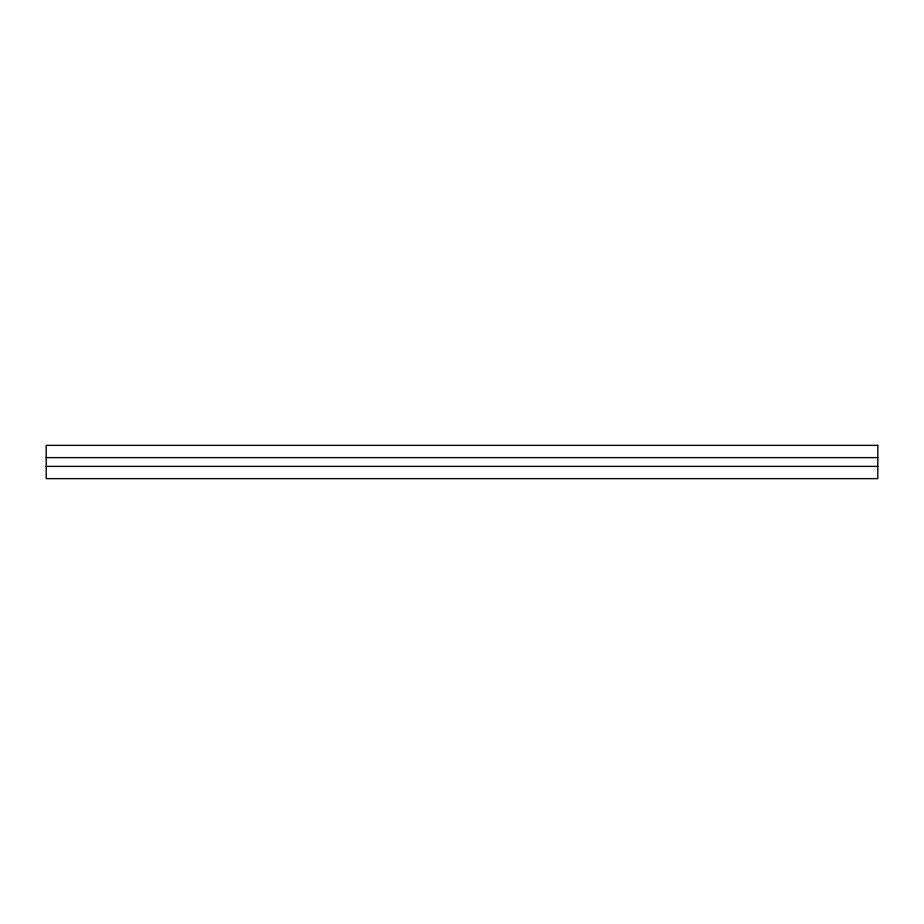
<?xml version="1.0" encoding="UTF-8"?>
<svg xmlns="http://www.w3.org/2000/svg" width="924" height="924" viewBox="0 0 924 924"><rect width="100%" height="100%" fill="white"/><g stroke="black" fill="none" stroke-linecap="round" stroke-linejoin="round"><path stroke-width="1.39" d="M46.2 457.623L877.8 457.623M46.2 466.377L877.8 466.377M877.8 445.368L46.2 445.368L46.2 478.632L877.8 478.632L877.8 445.368"/></g></svg>
